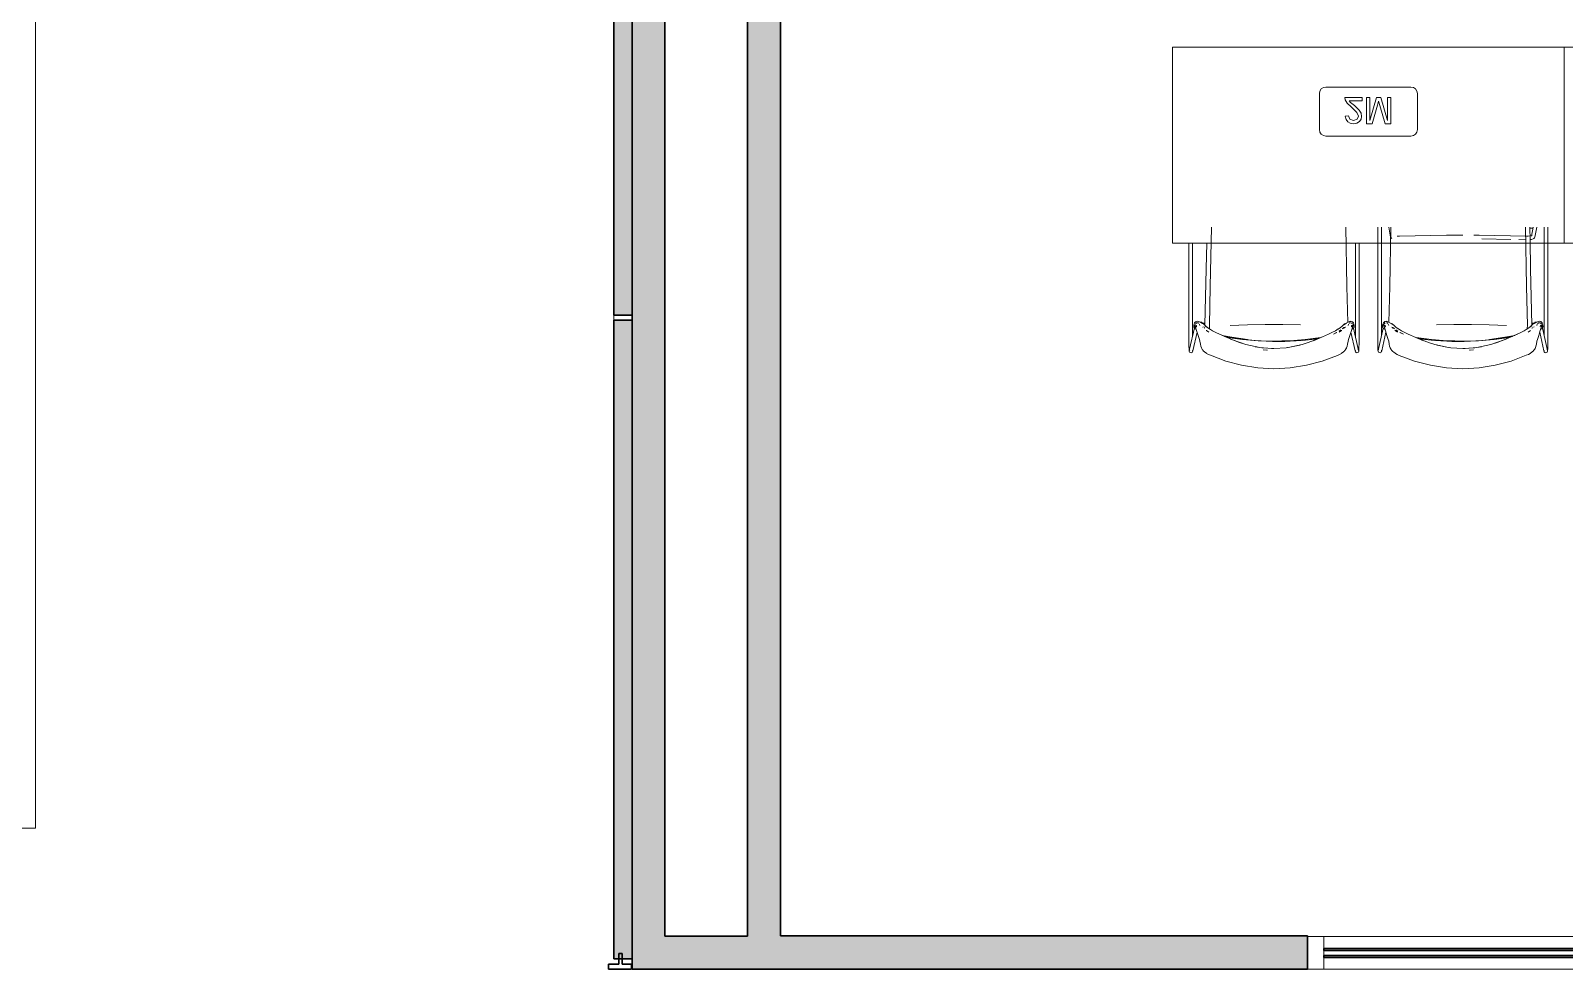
# Model space of a CAD drawing. Header units: millimetres. Extents: x 155927 to 326028, y -36033 to 97293.
# Drawn here: x 197704 to 202401, y 15108 to 17981 of the extents above; entities that cross this region are included whole.
import ezdxf

# ---------------------------------------------------------------- set-up
doc = ezdxf.new("R2010")
doc.units = ezdxf.units.MM
doc.header["$MEASUREMENT"] = 0
for name, color, linetype, lineweight in [('A-FLOR-HRAL', 7, 'CONTINUOUS', 9), ('A-GLAZ-CURT', 7, 'CONTINUOUS', 9), ('A-GLAZ-CWMG', 7, 'CONTINUOUS', 9), ('A-WALL', 7, 'CONTINUOUS', 9), ('A-WALL-PATT', 7, 'CONTINUOUS', 9), ('G-IMPT', 8, 'CONTINUOUS', 9), ('I-FURN', 8, 'CONTINUOUS', 9), ('I-WALL', 7, 'CONTINUOUS', 9)]:
    doc.layers.add(name, color=color, linetype=linetype, lineweight=lineweight)

msp = doc.modelspace()

# ---------------------------------------------------------------- hatches: boundary and pattern name
at = {"layer": 'A-GLAZ-CURT'}
h = msp.add_hatch(color=256, dxfattribs=at)
h.paths.add_polyline_path([(201702.9, 15171.6), (201664.6, 15171.6), (201664.6, 15165.6), (202514.6, 15165.6), (202514.6, 15171.6), (202309.5, 15171.6)], flags=0)
h.paths.add_polyline_path([(202514.6, 15149.6), (201664.6, 15149.6), (201664.6, 15143.6), (202514.6, 15143.6)], flags=0)
at = {"layer": 'A-WALL-PATT'}
h = msp.add_hatch(color=256, dxfattribs=at)
h.paths.add_polyline_path([(199545.8, 15139.6), (199545.8, 17094.8), (199489.8, 17094.8), (199489.8, 15139.6)], flags=0)
h.paths.add_polyline_path([(199545.8, 17110.8), (199545.8, 20110.8), (199489.8, 20110.8), (199489.8, 17110.8)], flags=0)
h.paths.add_polyline_path([(199489.8, 20126.8), (199545.8, 20126.8), (199545.8, 23126.8), (199489.8, 23126.8), (199489.8, 21732.4)], flags=0)
h.paths.add_polyline_path([(199489.8, 23142.8), (199545.8, 23142.8), (199545.8, 23726.8), (199489.8, 23726.8), (199489.8, 23517.7)], flags=0)
h.paths.add_polyline_path([(199545.8, 26158.8), (199545.8, 26875.6), (199489.8, 26875.6), (199489.8, 26158.8)], flags=0)
for points in [[(199545.8, 15107.6), (199646.8, 15107.6), (199646.8, 26907.6), (199545.8, 26907.6), (199545.8, 18161.9)], [(200000.8, 15208.6), (200000.8, 26806.6), (199899.8, 26806.6), (199899.8, 15208.6)], [(199646.8, 15107.6), (200000.8, 15107.6), (200000.8, 15208.6), (199646.8, 15208.6)], [(201614.6, 15107.6), (201614.6, 15209.6), (200000.8, 15208.6), (200000.8, 15107.6), (201154, 15107.6)]]:
    msp.add_hatch(color=256, dxfattribs=at).paths.add_polyline_path(points, flags=0)

# ---------------------------------------------------------------- linework, layer by layer
at = {"layer": 'A-FLOR-HRAL'}
for p, q in [((197718.3, 15540.1), (197718.3, 23575.1)), ((189883.3, 15540.1), (197718.3, 15540.1))]:
    msp.add_line(p, q, dxfattribs=at)
at = {"layer": 'A-GLAZ-CURT', "lineweight": 30}
for p, q in [((202514.6, 15171.6), (201664.6, 15171.6)), ((201664.6, 15171.6), (201664.6, 15165.6)), ((201664.6, 15165.6), (202514.6, 15165.6)), ((202514.6, 15149.6), (201664.6, 15149.6)), ((201664.6, 15149.6), (201664.6, 15143.6)), ((201664.6, 15143.6), (202514.6, 15143.6))]:
    msp.add_line(p, q, dxfattribs=at)
at = {"layer": 'A-GLAZ-CWMG', "lineweight": 20}
for p, q in [((201664.6, 15207.6), (201614.6, 15207.6)), ((201614.6, 15207.6), (201614.6, 15107.6)), ((201664.6, 15107.6), (201664.6, 15207.6)), ((201614.6, 15107.6), (201664.6, 15107.6))]:
    msp.add_line(p, q, dxfattribs=at)
at = {"layer": 'A-GLAZ-CWMG'}
for p, q in [((202514.6, 15207.6), (201664.6, 15207.6)), ((202514.6, 15107.6), (201664.6, 15107.6))]:
    msp.add_line(p, q, dxfattribs=at)
at = {"layer": 'A-WALL', "lineweight": 30}
for p, q in [((199515.8, 15155.6), (199505.8, 15155.6)), ((199505.8, 15155.6), (199505.8, 15123.6)), ((199515.8, 15123.6), (199515.8, 15155.6)), ((199505.8, 15123.6), (199473.8, 15123.6)), ((199473.8, 15123.6), (199473.8, 15107.6)), ((199473.8, 15107.6), (199543.8, 15107.6)), ((199543.8, 15123.6), (199515.8, 15123.6)), ((199543.8, 15107.6), (199543.8, 15123.6))]:
    msp.add_line(p, q, dxfattribs=at)
at = {"layer": 'G-IMPT'}
for p, q in [((201320.6, 17379.6), (201316.9, 17197.6)), ((201735.8, 17197.6), (201732.2, 17379.4)), ((201830.1, 17379.4), (201830.1, 17020.7)), ((201841, 17046.4), (201841, 17379.4)), ((201864.2, 17379.4), (201869.5, 17349.1)), ((201866.8, 17197.6), (201870.5, 17379.4)), ((201870.9, 17347), (201869.5, 17349.1)), ((201872.9, 17345), (201870.9, 17347)), ((201896.2, 17351.8), (201889.8, 17352)), ((201896.2, 17351.8), (202040.5, 17355.1)), ((202040.5, 17355.1), (202065.4, 17355.5)), ((202065.4, 17355.5), (202090.5, 17355.7)), ((202140.5, 17355.1), (202124.7, 17355.4)), ((202284.8, 17351.8), (202140.6, 17355)), ((202284.5, 17351.7), (202140.6, 17355)), ((202237.9, 17342), (202149, 17344)), ((202284.4, 17340.9), (202262.3, 17341.5)), ((202282.1, 17379.6), (202285.7, 17197.6)), ((202284.8, 17351.8), (202291.2, 17352)), ((202291.2, 17352), (202298.1, 17352.9)), ((202305.3, 17376.7), (202295.3, 17376.7)), ((202295.5, 17379.6), (202296.4, 17338.8)), ((202296.3, 17341.7), (202300.5, 17342.2)), ((202296.4, 17338.8), (202298.2, 17252.2)), ((202298.1, 17352.9), (202302.7, 17354.4)), ((202300.5, 17342.2), (202306, 17344)), ((202302.7, 17354.4), (202300.8, 17353)), ((202302, 17354.3), (202300.8, 17353)), ((202301.1, 17352.3), (202305.8, 17379.6)), ((202301.1, 17352.3), (202302, 17354.3)), ((202306, 17344), (202308.1, 17345)), ((202310.1, 17347), (202308.1, 17345)), ((202311.6, 17349.1), (202310.1, 17347)), ((202311.6, 17349.1), (202316.9, 17379.6)), ((202340, 17379.3), (202340, 17045.8)), ((202350.9, 17379.3), (202350.9, 17020.7)), ((201251.8, 17331.2), (201251.8, 17020.7)), ((201262.6, 17331.2), (201262.6, 17045.8)), ((201306.1, 17331.2), (201304.4, 17252.2)), ((201761.7, 17045.8), (201761.7, 17331.2)), ((201772.6, 17331.2), (201772.6, 17020.7)), ((201300.6, 17079.3), (201304.4, 17252.2)), ((202302.1, 17079.3), (202298.2, 17252.2)), ((201314.3, 17078.8), (201316.9, 17197.6)), ((201738.3, 17088.2), (201735.8, 17197.6)), ((201864.4, 17088.2), (201866.8, 17197.6)), ((202288.4, 17078.8), (202285.7, 17197.6)), ((201269.4, 17075.9), (201252.8, 17002.3)), ((201263.7, 17000.7), (201276.6, 17058.3)), ((201266.6, 17079.4), (201266.4, 17075.4)), ((201266.7, 17073.7), (201266.4, 17075.4)), ((201266.6, 17079.4), (201267.6, 17082.7)), ((201266.7, 17073.7), (201266.7, 17073.4)), ((201266.7, 17073.4), (201268.1, 17070.5)), ((201269, 17086.9), (201267.6, 17082.7)), ((201268.3, 17070.3), (201268.1, 17070.5)), ((201268.3, 17070.3), (201270.2, 17068.4)), ((201269, 17086.9), (201272.2, 17090)), ((201270, 17078.7), (201269.6, 17076.7)), ((201271.2, 17075.1), (201269.6, 17078.3)), ((201270.9, 17076.2), (201269.6, 17078.3)), ((201272, 17072.2), (201270.2, 17079.7)), ((201270.2, 17079.7), (201272.3, 17071.6)), ((201272.7, 17067.2), (201270.2, 17068.4)), ((201270.4, 17068.3), (201270.2, 17068.4)), ((201272.8, 17067.2), (201270.2, 17068.4)), ((201271.2, 17075.1), (201270.4, 17077.4)), ((201270.4, 17077.4), (201272.3, 17071.6)), ((201270.4, 17068.3), (201272.8, 17067.2)), ((201270.9, 17076.2), (201271.3, 17075.9)), ((201271.2, 17082.2), (201272, 17083.9)), ((201271.6, 17082.7), (201272, 17083.9)), ((201272, 17072.2), (201275.8, 17060.5)), ((201272.2, 17090), (201273.5, 17090.5)), ((201275, 17086.7), (201272.3, 17084.5)), ((201272.7, 17067.2), (201272.8, 17067.2)), ((201274.2, 17073.8), (201272.8, 17074.6)), ((201273.4, 17079.7), (201274.4, 17077.6)), ((201273.4, 17079.7), (201275, 17074.1)), ((201273.5, 17090.5), (201277.7, 17091.7)), ((201274.7, 17077.3), (201273.7, 17078.4)), ((201273.7, 17078.4), (201274.4, 17077.6)), ((201273.9, 17085.7), (201275.5, 17086.9)), ((201273.9, 17085.7), (201274.5, 17086.1)), ((201274.7, 17077.3), (201274, 17077.9)), ((201275.5, 17086.9), (201274.5, 17086.1)), ((201275.8, 17060.5), (201279.7, 17048)), ((201277.5, 17087.4), (201278.1, 17087.3)), ((201281.8, 17090.8), (201277.7, 17091.7)), ((201280, 17086.9), (201278.1, 17087.3)), ((201280.6, 17086.6), (201280, 17086.9)), ((201280.6, 17086.6), (201282.4, 17084.9)), ((201281.8, 17090.8), (201290.2, 17086.4)), ((201283.9, 17083), (201285.2, 17078.2)), ((201293.1, 17085.2), (201288.3, 17087.4)), ((201288.3, 17087.4), (201290.2, 17086.4)), ((201300.8, 17085.7), (201292.7, 17085.4)), ((201293.1, 17085.2), (201296.2, 17083.3)), ((201293.5, 17085), (201299.7, 17085.3)), ((201293.5, 17085), (201300.8, 17085.3)), ((201295.2, 17073.8), (201293.8, 17074.4)), ((201296.2, 17083.3), (201301.6, 17079)), ((201298.4, 17072.1), (201300, 17071)), ((201300.6, 17070.7), (201300, 17071)), ((201300.8, 17078.1), (201308.5, 17073)), ((201300.8, 17078.1), (201309, 17072.5)), ((201304.8, 17076), (201301.6, 17079)), ((201304.5, 17063.7), (201305, 17063.3)), ((201304.8, 17076), (201309, 17072.5)), ((201305, 17063.3), (201312.3, 17058)), ((201308.5, 17073), (201315.9, 17067.6)), ((201314.7, 17070.4), (201314.3, 17078.8)), ((201315.4, 17067.5), (201314.7, 17070.4)), ((201324.1, 17062.7), (201315.1, 17068.1)), ((201315.9, 17067.6), (201315.1, 17068.1)), ((201334.5, 17057.2), (201324.1, 17062.7)), ((201334.5, 17057.2), (201345.1, 17052)), ((201378, 17078.3), (201431.2, 17080.4)), ((201485.1, 17081.4), (201431.2, 17080.4)), ((201485.1, 17081.4), (201539.2, 17081.4)), ((201593.1, 17080.4), (201539.2, 17081.4)), ((201679.2, 17052), (201689.8, 17057.2)), ((201689.8, 17057.2), (201700.2, 17062.7)), ((201704.6, 17057.5), (201694.2, 17052)), ((201694.2, 17052), (201703.6, 17057)), ((201709.2, 17068.1), (201700.2, 17062.7)), ((201704.6, 17057.5), (201703.6, 17057)), ((201715.8, 17073), (201708.5, 17067.6)), ((201709.2, 17068.1), (201708.5, 17067.6)), ((201717.4, 17065.5), (201711.4, 17061.5)), ((201711.4, 17061.5), (201713.4, 17062.8)), ((201712.1, 17058), (201719.4, 17063.3)), ((201717.4, 17065.5), (201713.4, 17062.8)), ((201715.8, 17073), (201719.5, 17076)), ((201719.9, 17063.7), (201719.4, 17063.3)), ((201722.7, 17079), (201719.5, 17076)), ((201724.7, 17070.8), (201721.6, 17068.7)), ((201722.2, 17069.1), (201721.6, 17068.7)), ((201722.2, 17069.1), (201724.7, 17070.8)), ((201728.2, 17083.3), (201722.7, 17079)), ((201726.5, 17072.4), (201723.8, 17070.7)), ((201724.3, 17071), (201723.8, 17070.7)), ((201726.5, 17072.4), (201724.3, 17071)), ((201725.8, 17081.2), (201734.1, 17086)), ((201729.4, 17083.5), (201725.8, 17081.2)), ((201729.7, 17074), (201725.9, 17072.1)), ((201726.5, 17072.4), (201725.9, 17072.1)), ((201728.9, 17072.3), (201726.4, 17070.2)), ((201726.5, 17072.4), (201729.7, 17074)), ((201731.3, 17085.2), (201728.2, 17083.3)), ((201729.4, 17083.5), (201734.1, 17086)), ((201730.1, 17073.2), (201731.3, 17073.9)), ((201731.3, 17085.2), (201737.4, 17087.7)), ((201743.3, 17090.7), (201737.4, 17087.7)), ((201740.5, 17083.1), (201739.2, 17078.2)), ((201743.7, 17086.6), (201742.1, 17085.1)), ((201746.6, 17091.7), (201742.9, 17090.4)), ((201748, 17091.2), (201742.9, 17090.4)), ((201748, 17091.2), (201743.3, 17090.7)), ((201743.7, 17086.6), (201744.7, 17087.1)), ((201744.6, 17048), (201751.4, 17069.1)), ((201746.3, 17087.3), (201744.7, 17087.1)), ((201746.6, 17091.7), (201750.8, 17090.5)), ((201747.8, 17058.1), (201760.6, 17000.7)), ((201750.7, 17078.4), (201749.3, 17076.9)), ((201749.3, 17076.9), (201750.3, 17077.8)), ((201750.9, 17079.6), (201749.4, 17074.1)), ((201750.9, 17079.6), (201749.7, 17077.2)), ((201750.7, 17078.4), (201749.7, 17077.2)), ((201749.8, 17086.5), (201752.1, 17084.5)), ((201750.8, 17090.5), (201752.2, 17090)), ((201753.9, 17077.4), (201751.4, 17069.1)), ((201753.4, 17076.2), (201751.6, 17074.6)), ((201751.7, 17067.2), (201751.6, 17067.2)), ((201751.7, 17067.2), (201753.9, 17068.3)), ((201754.1, 17079.7), (201752, 17071.6)), ((201752, 17071.6), (201752.4, 17072.8)), ((201752.2, 17090), (201755.4, 17086.9)), ((201752.8, 17082.7), (201752.3, 17083.9)), ((201752.3, 17083.9), (201753.1, 17082.3)), ((201754.1, 17079.7), (201752.4, 17072.8)), ((201755.6, 17083), (201753.2, 17075.1)), ((201754.7, 17078.3), (201753.2, 17075.1)), ((201754.7, 17078.3), (201753.4, 17076.2)), ((201755.6, 17083), (201753.9, 17077.4)), ((201753.9, 17068.3), (201754.1, 17068.4)), ((201756.2, 17070.5), (201754.1, 17068.4)), ((201754.7, 17076.7), (201754.3, 17078.6)), ((201754.4, 17068.7), (201756.2, 17070.5)), ((201754.4, 17068.7), (201756, 17070.3)), ((201756.8, 17082.7), (201755.4, 17086.9)), ((201757.7, 17073.7), (201756, 17070.3)), ((201756, 17070.3), (201757.6, 17073.4)), ((201756, 17070.3), (201756.2, 17070.5)), ((201771.5, 17002.3), (201756.1, 17070.5)), ((201757.7, 17073.7), (201756.2, 17070.5)), ((201756.8, 17082.7), (201757.7, 17079.4)), ((201757.7, 17073.7), (201757.6, 17073.4)), ((201757.7, 17079.4), (201757.9, 17076.7)), ((201757.7, 17073.7), (201758, 17075.4)), ((201757.9, 17076.7), (201758, 17075.4)), ((201831.2, 17002.3), (201846.5, 17070.5)), ((201854.9, 17058.1), (201842, 17000.7)), ((201844.8, 17076.7), (201844.7, 17075.4)), ((201845, 17073.7), (201844.7, 17075.4)), ((201844.9, 17079.4), (201844.8, 17076.7)), ((201845.9, 17082.7), (201844.9, 17079.4)), ((201845, 17073.7), (201846.7, 17070.3)), ((201845, 17073.7), (201845.1, 17073.4)), ((201845, 17073.7), (201846.5, 17070.5)), ((201846.7, 17070.3), (201845.1, 17073.4)), ((201845.9, 17082.7), (201847.3, 17086.9)), ((201848.3, 17068.7), (201846.5, 17070.5)), ((201846.7, 17070.3), (201846.5, 17070.5)), ((201846.5, 17070.5), (201848.6, 17068.4)), ((201848.3, 17068.7), (201846.7, 17070.3)), ((201847.1, 17083), (201848.7, 17077.4)), ((201847.1, 17083), (201849.5, 17075.1)), ((201850.5, 17090), (201847.3, 17086.9)), ((201847.9, 17076.7), (201848.4, 17078.6)), ((201848, 17078.3), (201849.3, 17076.2)), ((201848, 17078.3), (201849.5, 17075.1)), ((201848.6, 17079.7), (201850.7, 17071.6)), ((201848.6, 17079.7), (201850.3, 17072.8)), ((201848.8, 17068.3), (201848.6, 17068.4)), ((201848.7, 17077.4), (201851.3, 17069.1)), ((201851, 17067.2), (201848.8, 17068.3)), ((201849.3, 17076.2), (201851.1, 17074.6)), ((201850.4, 17083.9), (201849.6, 17082.3)), ((201849.9, 17082.7), (201850.4, 17083.9)), ((201850.7, 17071.6), (201850.3, 17072.8)), ((201851.9, 17090.5), (201850.5, 17090)), ((201852.9, 17086.5), (201850.6, 17084.5)), ((201851, 17067.2), (201851.1, 17067.2)), ((201852.9, 17073.6), (201851.1, 17074.6)), ((201858.1, 17048), (201851.3, 17069.1)), ((201851.8, 17079.6), (201853, 17077.2)), ((201851.8, 17079.6), (201853.3, 17074.1)), ((201856.1, 17091.7), (201851.9, 17090.5)), ((201852, 17078.4), (201853, 17077.2)), ((201852, 17078.4), (201853.4, 17076.9)), ((201853.4, 17076.9), (201852.4, 17077.8)), ((201854.7, 17091.2), (201859.7, 17090.4)), ((201854.7, 17091.2), (201859.3, 17090.7)), ((201856.1, 17091.7), (201859.7, 17090.4)), ((201856.4, 17087.3), (201858, 17087.1)), ((201858.9, 17086.6), (201858, 17087.1)), ((201858.9, 17086.6), (201860.6, 17085.1)), ((201859.3, 17090.7), (201865.3, 17087.7)), ((201862.1, 17083.1), (201863.5, 17078.2)), ((201871.4, 17085.2), (201865.3, 17087.7)), ((201873.2, 17083.5), (201868.6, 17086)), ((201871.2, 17084.5), (201868.6, 17086)), ((201871.4, 17085.2), (201874.5, 17083.3)), ((201876.9, 17081.2), (201871.5, 17084.3)), ((201876.2, 17072.4), (201873, 17074)), ((201873, 17074), (201876.7, 17072.1)), ((201873.2, 17083.5), (201876.9, 17081.2)), ((201873.8, 17072.3), (201876.3, 17070.2)), ((201874.5, 17083.3), (201879.9, 17079)), ((201876.2, 17072.4), (201876.7, 17072.1)), ((201876.2, 17072.4), (201878.3, 17071)), ((201876.2, 17072.4), (201878.9, 17070.7)), ((201880.5, 17069.1), (201878, 17070.8)), ((201878, 17070.8), (201881.1, 17068.7)), ((201878.3, 17071), (201878.9, 17070.7)), ((201879.9, 17079), (201883.1, 17076)), ((201880.5, 17069.1), (201881.1, 17068.7)), ((201882.8, 17063.7), (201883.3, 17063.3)), ((201886.9, 17073), (201883.1, 17076)), ((201890.6, 17058), (201883.3, 17063.3)), ((201885.3, 17065.5), (201891.2, 17061.5)), ((201885.3, 17065.5), (201889.3, 17062.8)), ((201886.9, 17073), (201894.2, 17067.6)), ((201891.2, 17061.5), (201889.3, 17062.8)), ((201893.5, 17068.1), (201894.2, 17067.6)), ((201893.5, 17068.1), (201902.4, 17062.7)), ((201898.1, 17057.5), (201908.5, 17052)), ((201898.1, 17057.5), (201899, 17057)), ((201908.5, 17052), (201899, 17057)), ((201912.9, 17057.2), (201902.4, 17062.7)), ((201923.5, 17052), (201912.9, 17057.2)), ((202009.6, 17080.4), (202063.5, 17081.4)), ((202117.5, 17081.4), (202063.5, 17081.4)), ((202117.5, 17081.4), (202171.5, 17080.4)), ((202224.7, 17078.3), (202171.5, 17080.4)), ((202268.1, 17057.2), (202257.5, 17052)), ((202268.1, 17057.2), (202278.6, 17062.7)), ((202278.6, 17062.7), (202287.5, 17068.1)), ((202294.1, 17073), (202286.8, 17067.6)), ((202286.8, 17067.6), (202287.5, 17068.1)), ((202287.3, 17067.5), (202288, 17070.4)), ((202288, 17070.4), (202288.4, 17078.8)), ((202297.7, 17063.3), (202290.4, 17058)), ((202301.9, 17078.1), (202293.7, 17072.5)), ((202297.9, 17076), (202293.7, 17072.5)), ((202301.9, 17078.1), (202294.1, 17073)), ((202298.2, 17063.7), (202297.7, 17063.3)), ((202297.9, 17076), (202301.1, 17079)), ((202306.5, 17083.3), (202301.1, 17079)), ((202301.9, 17085.7), (202310, 17085.4)), ((202309.2, 17085), (202301.9, 17085.3)), ((202302.1, 17070.7), (202302.7, 17071)), ((202304.3, 17072.1), (202302.7, 17071)), ((202309.2, 17085), (202303, 17085.3)), ((202309.6, 17085.2), (202306.5, 17083.3)), ((202307.5, 17073.8), (202309.4, 17074.6)), ((202309.6, 17085.2), (202314.4, 17087.4)), ((202320.9, 17090.8), (202312.4, 17086.4)), ((202314.4, 17087.4), (202312.4, 17086.4)), ((202318.8, 17083), (202317.5, 17078.2)), ((202319.8, 17084.3), (202320.2, 17084.9)), ((202322.1, 17086.6), (202320.2, 17084.9)), ((202320.9, 17090.8), (202324.9, 17091.7)), ((202322.1, 17086.6), (202322.6, 17086.9)), ((202322.6, 17086.9), (202324.6, 17087.3)), ((202326.9, 17060.5), (202323, 17048)), ((202325.2, 17087.4), (202324.6, 17087.3)), ((202329.2, 17090.5), (202324.9, 17091.7)), ((202339, 17000.7), (202326.1, 17058.3)), ((202330.7, 17072.2), (202326.9, 17060.5)), ((202328.7, 17085.7), (202327.1, 17086.9)), ((202327.1, 17086.9), (202328.2, 17086.1)), ((202327.7, 17086.7), (202330.4, 17084.5)), ((202329.3, 17079.7), (202327.7, 17074.1)), ((202328, 17077.3), (202329, 17078.4)), ((202328, 17077.3), (202328.7, 17077.9)), ((202328.7, 17085.7), (202328.2, 17086.1)), ((202329.3, 17079.7), (202328.3, 17077.6)), ((202329, 17078.4), (202328.3, 17077.6)), ((202330.5, 17090), (202329.2, 17090.5)), ((202329.9, 17067.2), (202332.5, 17068.4)), ((202332.3, 17068.3), (202329.9, 17067.2)), ((202330, 17067.2), (202329.9, 17067.2)), ((202330, 17067.2), (202332.5, 17068.4)), ((202332.4, 17079.7), (202330.4, 17071.6)), ((202332.3, 17077.4), (202330.4, 17071.6)), ((202333.7, 17086.9), (202330.5, 17090)), ((202331.1, 17082.7), (202330.6, 17083.9)), ((202331.4, 17082.2), (202330.6, 17083.9)), ((202330.7, 17072.2), (202332.4, 17079.7)), ((202331.5, 17075.1), (202333.1, 17078.3)), ((202331.5, 17075.1), (202332.3, 17077.4)), ((202331.7, 17076.2), (202333.1, 17078.3)), ((202332.3, 17068.3), (202332.5, 17068.4)), ((202334.4, 17070.3), (202332.5, 17068.4)), ((202332.6, 17078.7), (202333.1, 17076.7)), ((202333.4, 17075.3), (202349.8, 17002.3)), ((202333.7, 17086.9), (202335.1, 17082.7)), ((202334.4, 17070.3), (202334.5, 17070.5)), ((202336, 17073.4), (202334.5, 17070.5)), ((202336.1, 17079.4), (202335.1, 17082.7)), ((202336, 17073.7), (202336.3, 17075.4)), ((202336, 17073.7), (202336, 17073.4)), ((202336.1, 17079.4), (202336.3, 17075.4)), ((201251.8, 17014.5), (201251.8, 17020.7)), ((201251.8, 17014.5), (201252, 17007.3)), ((201252, 17007.3), (201252.3, 17002)), ((201279.7, 17048), (201283.6, 17036)), ((201285.3, 17030.4), (201283.6, 17036)), ((201286.9, 17021.2), (201285.3, 17030.4)), ((201286.9, 17021.2), (201288, 17015.1)), ((201289.8, 17010.2), (201288, 17015.1)), ((201289.8, 17010.2), (201291, 17007.9)), ((201292.5, 17005.4), (201291, 17007.9)), ((201354.5, 17047.8), (201345.1, 17052)), ((201354.5, 17047.8), (201345.1, 17051.9)), ((201385.1, 17034.7), (201345.1, 17051.9)), ((201383.5, 17042.6), (201353.2, 17048.4)), ((201353.2, 17048.4), (201383.3, 17042.7)), ((201375.3, 17042.5), (201360.2, 17045.4)), ((201368.9, 17042.4), (201365.8, 17043)), ((201416.2, 17036), (201368.9, 17042.4)), ((201375.3, 17042.5), (201414.4, 17036.6)), ((201379.3, 17036.9), (201385.1, 17034.7)), ((201379.3, 17036.9), (201385.1, 17034.7)), ((201430.6, 17036.2), (201383.3, 17042.7)), ((201383.5, 17042.6), (201430.6, 17036.2)), ((201385.1, 17034.7), (201426.3, 17020.6)), ((201385.1, 17034.7), (201406.6, 17026.7)), ((201385.1, 17034.7), (201406.6, 17026.7)), ((201426.3, 17020.6), (201406.6, 17026.7)), ((201406.6, 17026.7), (201426.3, 17020.7)), ((201414.4, 17036.6), (201454.2, 17032.5)), ((201464, 17032.2), (201416.2, 17036)), ((201431.5, 17019.2), (201426.3, 17020.7)), ((201468.8, 17011.3), (201426.3, 17020.6)), ((201426.3, 17020.6), (201431.5, 17019.2)), ((201454.2, 17032.5), (201491.3, 17030.4)), ((201455, 17013.8), (201462.2, 17012.5)), ((201455, 17013.8), (201469.1, 17011.7)), ((201464, 17032.2), (201488.1, 17031.2)), ((201468.8, 17011.3), (201490.4, 17008.9)), ((201468.8, 17011.3), (201480.1, 17010)), ((201469.1, 17011.7), (201480.1, 17010)), ((201512.2, 17008.3), (201475.2, 17010.6)), ((201475.2, 17010.6), (201480.1, 17010)), ((201490.4, 17008.9), (201480.1, 17010)), ((201488.1, 17031.2), (201512.2, 17030.9)), ((201491.3, 17030.4), (201507.6, 17030.1)), ((201512.2, 17008.3), (201504.7, 17008.4)), ((201512.2, 17008.3), (201504.7, 17008.4)), ((201507.6, 17030.1), (201526.4, 17029.7)), ((201512.2, 17030.9), (201536.3, 17031.3)), ((201549.1, 17010.8), (201512.2, 17008.3)), ((201545.2, 17030.1), (201526.4, 17029.7)), ((201560.3, 17032.2), (201536.3, 17031.3)), ((201545.2, 17030.1), (201561.5, 17030.4)), ((201549.1, 17010.6), (201555.5, 17011.7)), ((201549.1, 17010.8), (201554.5, 17011.2)), ((201549.1, 17010.6), (201552.6, 17011)), ((201555.5, 17011.7), (201591, 17018.7)), ((201598.1, 17020.6), (201555.6, 17011.3)), ((201591, 17018.7), (201555.6, 17011.3)), ((201608.1, 17036), (201560.3, 17032.2)), ((201598.6, 17032.5), (201561.5, 17030.4)), ((201591, 17018.7), (201598, 17020.9)), ((201598.1, 17020.6), (201591, 17018.7)), ((201614.2, 17026.1), (201598, 17020.9)), ((201598.6, 17032.5), (201638.4, 17036.6)), ((201608.1, 17036), (201655.4, 17042.4)), ((201614.2, 17026.1), (201639.2, 17034.7)), ((201651.8, 17040.3), (201622.2, 17036.2)), ((201651.8, 17040.3), (201622.2, 17036.2)), ((201679.2, 17052), (201632.8, 17032.1)), ((201639.2, 17034.7), (201632.8, 17032.1)), ((201646, 17037.8), (201638.4, 17036.6)), ((201655.4, 17042.4), (201658, 17042.9)), ((201731.6, 17004.9), (201734.6, 17010.2)), ((201734, 17009.2), (201731.6, 17004.9)), ((201731.8, 17005.4), (201733.4, 17007.9)), ((201733.4, 17007.9), (201734.6, 17010.2)), ((201734, 17009.2), (201734.6, 17010.2)), ((201736.4, 17015.1), (201734.6, 17010.2)), ((201737.5, 17021.2), (201736.4, 17015.1)), ((201739.1, 17030.4), (201737.5, 17021.2)), ((201739.1, 17030.4), (201740.8, 17036)), ((201740.8, 17036), (201744.6, 17048)), ((201772.1, 17002), (201772.4, 17007.3)), ((201772.4, 17007.3), (201772.5, 17014.5)), ((201772.6, 17020.7), (201772.5, 17014.5)), ((201830.1, 17020.7), (201830.1, 17014.5)), ((201830.3, 17007.3), (201830.1, 17014.5)), ((201830.6, 17002), (201830.3, 17007.3)), ((201861.9, 17036), (201858.1, 17048)), ((201863.6, 17030.4), (201861.9, 17036)), ((201863.6, 17030.4), (201865.2, 17021.2)), ((201865.2, 17021.2), (201866.3, 17015.1)), ((201866.3, 17015.1), (201868.1, 17010.2)), ((201868.7, 17009.2), (201868.1, 17010.2)), ((201871.1, 17004.9), (201868.1, 17010.2)), ((201869.3, 17007.9), (201868.1, 17010.2)), ((201868.7, 17009.2), (201871.1, 17004.9)), ((201870.8, 17005.4), (201869.3, 17007.9)), ((201923.5, 17052), (201969.9, 17032.1)), ((201947.3, 17042.4), (201944.7, 17042.9)), ((201994.6, 17036), (201947.3, 17042.4)), ((201950.9, 17040.3), (201980.5, 17036.2)), ((201950.9, 17040.3), (201980.5, 17036.2)), ((201956.7, 17037.8), (201964.3, 17036.6)), ((201988.5, 17026.1), (201963.5, 17034.7)), ((201963.5, 17034.7), (201969.9, 17032.1)), ((202004.1, 17032.5), (201964.3, 17036.6)), ((201988.5, 17026.1), (202004.7, 17020.9)), ((201994.6, 17036), (202042.4, 17032.2)), ((202004.1, 17032.5), (202041.2, 17030.4)), ((202004.6, 17020.6), (202011.7, 17018.7)), ((202004.6, 17020.6), (202047.1, 17011.3)), ((202011.7, 17018.7), (202004.7, 17020.9)), ((202047.2, 17011.7), (202011.7, 17018.7)), ((202011.7, 17018.7), (202047.1, 17011.3)), ((202057.4, 17030.1), (202041.2, 17030.4)), ((202042.4, 17032.2), (202066.4, 17031.3)), ((202053.6, 17010.6), (202047.2, 17011.7)), ((202053.6, 17010.8), (202049.4, 17011.1)), ((202053.6, 17010.6), (202050.1, 17011)), ((202053.6, 17010.8), (202090.5, 17008.3)), ((202057.4, 17030.1), (202076.3, 17029.7)), ((202090.5, 17030.9), (202066.4, 17031.3)), ((202095.1, 17030.1), (202076.3, 17029.7)), ((202114.6, 17031.2), (202090.5, 17030.9)), ((202090.5, 17008.3), (202127.5, 17010.6)), ((202090.5, 17008.3), (202098, 17008.4)), ((202090.5, 17008.3), (202098, 17008.4)), ((202111.4, 17030.4), (202095.1, 17030.1)), ((202148.5, 17032.5), (202111.4, 17030.4)), ((202133.9, 17011.3), (202112.3, 17008.9)), ((202112.3, 17008.9), (202122.5, 17010)), ((202138.6, 17032.2), (202114.6, 17031.2)), ((202133.6, 17011.7), (202122.5, 17010)), ((202133.9, 17011.3), (202122.5, 17010)), ((202127.5, 17010.6), (202122.5, 17010)), ((202147.7, 17013.8), (202133.6, 17011.7)), ((202133.9, 17011.3), (202176.4, 17020.6)), ((202138.6, 17032.2), (202186.5, 17036)), ((202147.7, 17013.8), (202140.5, 17012.5)), ((202188.2, 17036.6), (202148.5, 17032.5)), ((202171.2, 17019.2), (202176.4, 17020.7)), ((202176.4, 17020.6), (202171.2, 17019.2)), ((202172.1, 17036.2), (202219.3, 17042.7)), ((202219.2, 17042.6), (202172.1, 17036.2)), ((202217.6, 17034.7), (202176.4, 17020.6)), ((202176.4, 17020.6), (202196.1, 17026.7)), ((202196.1, 17026.7), (202176.4, 17020.7)), ((202186.5, 17036), (202233.7, 17042.4)), ((202227.4, 17042.5), (202188.2, 17036.6)), ((202217.6, 17034.7), (202196.1, 17026.7)), ((202217.6, 17034.7), (202196.1, 17026.7)), ((202217.6, 17034.7), (202257.6, 17051.9)), ((202223.3, 17036.9), (202217.6, 17034.7)), ((202223.3, 17036.9), (202217.6, 17034.7)), ((202219.2, 17042.6), (202249.5, 17048.4)), ((202249.5, 17048.4), (202219.3, 17042.7)), ((202227.4, 17042.5), (202242.5, 17045.4)), ((202233.7, 17042.4), (202236.9, 17043)), ((202248.2, 17047.8), (202257.5, 17052)), ((202248.2, 17047.8), (202257.6, 17051.9)), ((202310.2, 17005.4), (202311.7, 17007.9)), ((202312.9, 17010.2), (202311.7, 17007.9)), ((202312.9, 17010.2), (202314.7, 17015.1)), ((202315.8, 17021.2), (202314.7, 17015.1)), ((202315.8, 17021.2), (202317.4, 17030.4)), ((202317.4, 17030.4), (202319.1, 17036)), ((202323, 17048), (202319.1, 17036)), ((202350.7, 17007.3), (202350.4, 17002)), ((202350.9, 17014.5), (202350.7, 17007.3)), ((202350.9, 17014.5), (202350.9, 17020.7)), ((201252.3, 17002), (201252.6, 16999.6)), ((201252.6, 16999.6), (201253.8, 16997.3)), ((201252.8, 17002.3), (201253.9, 17004.5)), ((201253.7, 17004.2), (201253.9, 17004.5)), ((201253.8, 16997.3), (201255.9, 16995.8)), ((201258.6, 16995.4), (201255.9, 16995.8)), ((201258.6, 16995.4), (201260.7, 16996.1)), ((201261.1, 16996.5), (201260.7, 16996.1)), ((201261.1, 16996.5), (201262.9, 16998.2)), ((201262.9, 16998.2), (201262.6, 16997.9)), ((201263.7, 17000.7), (201262.9, 16998.2)), ((201263, 17003.1), (201263.4, 17000.5)), ((201263.1, 17002.8), (201263.4, 17000.5)), ((201292.8, 17004.9), (201292.5, 17005.4)), ((201292.8, 17004.9), (201294.3, 17003)), ((201294.3, 17003), (201296.5, 17000.5)), ((201296.5, 17000.5), (201298.3, 16998.7)), ((201300.4, 16997), (201298.3, 16998.7)), ((201305.3, 16993.6), (201300.4, 16997)), ((201305.3, 16993.6), (201305.6, 16993.4)), ((201311.2, 16990.2), (201305.6, 16993.4)), ((201317.6, 16987.4), (201311.2, 16990.2)), ((201364.4, 16969.8), (201317.6, 16987.4)), ((201412.9, 16956.8), (201364.4, 16969.8)), ((201489.3, 17003.6), (201479.1, 17004.1)), ((201479.1, 17004.1), (201492.7, 17003.4)), ((201659.9, 16969.8), (201611.5, 16956.8)), ((201659.9, 16969.8), (201706.6, 16987.3)), ((201706.6, 16987.3), (201713.1, 16990.2)), ((201718.7, 16993.4), (201713.1, 16990.2)), ((201718.7, 16993.4), (201719, 16993.6)), ((201723.9, 16997), (201719, 16993.6)), ((201723.9, 16997), (201726, 16998.7)), ((201727.8, 17000.5), (201726, 16998.7)), ((201727.8, 17000.5), (201728.3, 17001.1)), ((201730.1, 17003), (201728.3, 17001.1)), ((201731.6, 17004.9), (201730.1, 17003)), ((201731.6, 17004.9), (201731.8, 17005.4)), ((201760.6, 17000.7), (201761.5, 16998.2)), ((201761.4, 17003.1), (201760.9, 17000.5)), ((201761.2, 17002.8), (201760.9, 17000.5)), ((201761.5, 16998.2), (201761.8, 16997.9)), ((201763.6, 16996.1), (201761.8, 16997.9)), ((201763.6, 16996.1), (201765.7, 16995.4)), ((201768.4, 16995.8), (201765.7, 16995.4)), ((201770.6, 16997.3), (201768.4, 16995.8)), ((201771.5, 17002.3), (201770.5, 17004.4)), ((201770.5, 17004.4), (201770.7, 17004.2)), ((201771.8, 16999.6), (201770.6, 16997.3)), ((201771.8, 16999.6), (201772.1, 17002)), ((201830.9, 16999.6), (201830.6, 17002)), ((201830.9, 16999.6), (201832.1, 16997.3)), ((201831.2, 17002.3), (201832.2, 17004.4)), ((201832.2, 17004.4), (201832, 17004.2)), ((201832.1, 16997.3), (201834.3, 16995.8)), ((201834.3, 16995.8), (201836.9, 16995.4)), ((201839.1, 16996.1), (201836.9, 16995.4)), ((201839.1, 16996.1), (201840.9, 16997.9)), ((201841.2, 16998.2), (201840.9, 16997.9)), ((201842, 17000.7), (201841.2, 16998.2)), ((201841.3, 17003.1), (201841.8, 17000.5)), ((201841.4, 17002.8), (201841.8, 17000.5)), ((201871.1, 17004.9), (201870.8, 17005.4)), ((201871.1, 17004.9), (201872.6, 17003)), ((201872.6, 17003), (201874.4, 17001.1)), ((201874.8, 17000.5), (201874.4, 17001.1)), ((201874.8, 17000.5), (201876.7, 16998.7)), ((201878.8, 16997), (201876.7, 16998.7)), ((201878.8, 16997), (201883.6, 16993.6)), ((201883.9, 16993.4), (201883.6, 16993.6)), ((201883.9, 16993.4), (201889.5, 16990.2)), ((201896, 16987.3), (201889.5, 16990.2)), ((201942.8, 16969.8), (201896, 16987.3)), ((201942.8, 16969.8), (201991.2, 16956.8)), ((202123.6, 17004.1), (202110, 17003.4)), ((202114.1, 17003.6), (202123.6, 17004.1)), ((202189.8, 16956.8), (202238.2, 16969.8)), ((202238.2, 16969.8), (202285.1, 16987.4)), ((202285.1, 16987.4), (202291.5, 16990.2)), ((202291.5, 16990.2), (202297.1, 16993.4)), ((202297.4, 16993.6), (202297.1, 16993.4)), ((202297.4, 16993.6), (202302.3, 16997)), ((202302.3, 16997), (202304.3, 16998.7)), ((202306.2, 17000.5), (202304.3, 16998.7)), ((202308.4, 17003), (202306.2, 17000.5)), ((202309.9, 17004.9), (202308.4, 17003)), ((202309.9, 17004.9), (202310.2, 17005.4)), ((202339, 17000.7), (202339.8, 16998.2)), ((202339.7, 17003.1), (202339.2, 17000.5)), ((202339.6, 17002.8), (202339.2, 17000.5)), ((202341.6, 16996.5), (202339.8, 16998.2)), ((202339.8, 16998.2), (202340.1, 16997.9)), ((202341.6, 16996.5), (202341.9, 16996.1)), ((202344.1, 16995.4), (202341.9, 16996.1)), ((202344.1, 16995.4), (202346.7, 16995.8)), ((202348.9, 16997.3), (202346.7, 16995.8)), ((202349.8, 17002.3), (202348.8, 17004.5)), ((202349, 17004.2), (202348.8, 17004.5)), ((202350.1, 16999.6), (202348.9, 16997.3)), ((202350.4, 17002), (202350.1, 16999.6)), ((201412.9, 16956.8), (201462.3, 16948.7)), ((201512.2, 16946.1), (201462.3, 16948.7)), ((201512.2, 16946.1), (201562.1, 16948.7)), ((201611.5, 16956.8), (201562.1, 16948.7)), ((201991.2, 16956.8), (202040.6, 16948.7)), ((202090.5, 16946.1), (202040.6, 16948.7)), ((202090.5, 16946.1), (202140.4, 16948.7)), ((202189.8, 16956.8), (202140.4, 16948.7))]:
    msp.add_line(p, q, dxfattribs=at)
at = {"layer": 'I-FURN'}
for p, q in [((202401.5, 17931.2), (201201.4, 17931.2)), ((201201.4, 17931.2), (201201.4, 17331.2)), ((203601.3, 17931.2), (202401.2, 17931.2)), ((202401.2, 17931.2), (202401.2, 17331.2)), ((202401.5, 17331.2), (202401.5, 17931.2)), ((201931.3, 17808.8), (201671.3, 17808.8)), ((201651.3, 17788.8), (201651.3, 17678.8)), ((201781.9, 17777), (201729.1, 17777)), ((201729.1, 17777), (201730.2, 17770)), ((201730.2, 17770), (201736.3, 17759.4)), ((201736.3, 17759.4), (201748.9, 17747.7)), ((201747, 17761.8), (201742.4, 17766.9)), ((201742.4, 17766.9), (201781.9, 17766.9)), ((201758.5, 17752.1), (201747, 17761.8)), ((201781.9, 17766.9), (201781.9, 17777)), ((201795.7, 17777), (201795.7, 17696.6)), ((201805.7, 17777), (201795.7, 17777)), ((201825.9, 17777), (201805.7, 17706.6)), ((201805.7, 17706.6), (201805.7, 17777)), ((201839.5, 17777), (201825.9, 17777)), ((201829.4, 17753.2), (201832.7, 17765.1)), ((201832.7, 17765.1), (201836.3, 17752.3)), ((201859.7, 17706.6), (201839.5, 17777)), ((201869.8, 17777), (201859.7, 17777)), ((201859.7, 17777), (201859.7, 17706.6)), ((201869.8, 17696.6), (201869.8, 17777)), ((201951.3, 17678.8), (201951.3, 17788.8)), ((201740.4, 17720.5), (201730.4, 17719.2)), ((201730.4, 17719.2), (201732.8, 17709.5)), ((201744.7, 17710.3), (201740.4, 17720.5)), ((201755.8, 17706.6), (201744.7, 17710.3)), ((201748.9, 17747.7), (201766.2, 17731)), ((201766.5, 17710.4), (201755.8, 17706.6)), ((201772.9, 17738.4), (201758.5, 17752.1)), ((201766.2, 17731), (201770.6, 17719.6)), ((201770.6, 17719.6), (201766.5, 17710.4)), ((201778.8, 17728.5), (201772.9, 17738.4)), ((201774, 17703), (201779, 17710.2)), ((201780.6, 17719), (201778.8, 17728.5)), ((201779, 17710.2), (201780.6, 17719)), ((201813, 17696.6), (201829.4, 17753.2)), ((201836.3, 17752.3), (201852.5, 17696.6)), ((201732.8, 17709.5), (201738.1, 17702.4)), ((201738.1, 17702.4), (201745.9, 17698)), ((201745.9, 17698), (201756, 17696.6)), ((201756, 17696.6), (201766.2, 17698.2)), ((201766.2, 17698.2), (201774, 17703)), ((201795.7, 17696.6), (201813, 17696.6)), ((201852.5, 17696.6), (201869.8, 17696.6)), ((201671.3, 17658.8), (201931.3, 17658.8)), ((201201.4, 17331.2), (202401.5, 17331.2)), ((202401.2, 17331.2), (203601.3, 17331.2)), ((201285.4, 17088.7), (201286.9, 17089.2)), ((201286.9, 17089.2), (201288.1, 17089.2)), ((201292, 17086.7), (201286.9, 17089.2)), ((201286.9, 17089.2), (201291.2, 17087.6)), ((201286.9, 17089.2), (201289.2, 17088.9)), ((201286.9, 17089.2), (201290.2, 17088.4)), ((201288.1, 17089.2), (201289.2, 17088.9)), ((201292, 17086.7), (201288.2, 17087.4)), ((201289.2, 17088.9), (201290.2, 17088.4)), ((201292, 17086.7), (201289.4, 17086.9)), ((201292, 17086.7), (201289.9, 17086.7)), ((201291.2, 17087.6), (201290.2, 17088.4)), ((201292, 17086.7), (201290.3, 17086.5)), ((201292, 17086.7), (201290.5, 17086.4)), ((201292, 17086.7), (201291.2, 17087.6)), ((201292, 17086.7), (201292.2, 17085.5)), ((202310.7, 17086.7), (202310.5, 17085.5)), ((202310.7, 17086.7), (202315.8, 17089.2)), ((202310.7, 17086.7), (202311.5, 17087.6)), ((202310.7, 17086.7), (202314.5, 17087.4)), ((202310.7, 17086.7), (202313.3, 17086.9)), ((202310.7, 17086.7), (202312.1, 17086.4)), ((202310.7, 17086.7), (202312.8, 17086.7)), ((202310.7, 17086.7), (202312.4, 17086.5)), ((202315.8, 17089.2), (202311.5, 17087.6)), ((202311.5, 17087.6), (202312.4, 17088.4)), ((202315.8, 17089.2), (202312.4, 17088.4)), ((202313.5, 17088.9), (202312.4, 17088.4)), ((202314.6, 17089.2), (202313.5, 17088.9)), ((202315.8, 17089.2), (202313.5, 17088.9)), ((202315.8, 17089.2), (202314.6, 17089.2)), ((202317.3, 17088.7), (202315.8, 17089.2))]:
    msp.add_line(p, q, dxfattribs=at)
for centre, start, end in [((201671.3, 17788.8), 90, 180), ((201931.3, 17788.8), 0, 90), ((201671.3, 17678.8), 180, 270), ((201931.3, 17678.8), 270, 0)]:
    msp.add_arc(centre, 20, start, end, dxfattribs=at)
at = {"layer": 'I-WALL', "lineweight": 30}
for p, q in [((199545.8, 26907.6), (199545.8, 15107.6)), ((199646.8, 15208.6), (199646.8, 26806.6)), ((199899.8, 26806.6), (199899.8, 15208.6)), ((200000.8, 15209.6), (200000.8, 26806.6)), ((199489.8, 20110.8), (199489.8, 17110.8)), ((199545.8, 17110.8), (199545.8, 20110.8)), ((199489.8, 17110.8), (199545.8, 17110.8)), ((199489.8, 17094.8), (199489.8, 15139.6)), ((199545.8, 17094.8), (199489.8, 17094.8)), ((199545.8, 15139.6), (199545.8, 17094.8)), ((199899.8, 15208.6), (199646.8, 15208.6)), ((201614.6, 15209.6), (200000.8, 15209.6)), ((201614.6, 15107.6), (201614.6, 15209.6)), ((199489.8, 15139.6), (199545.8, 15139.6)), ((199545.8, 15107.6), (199646.8, 15107.6)), ((199646.8, 15107.6), (200000.8, 15107.6)), ((200000.8, 15107.6), (201614.6, 15107.6))]:
    msp.add_line(p, q, dxfattribs=at)
at = {"layer": 'I-WALL'}
msp.add_line((199489.8, 17094.8), (199489.8, 17110.8), dxfattribs=at)

doc.saveas('drawing.dxf')
